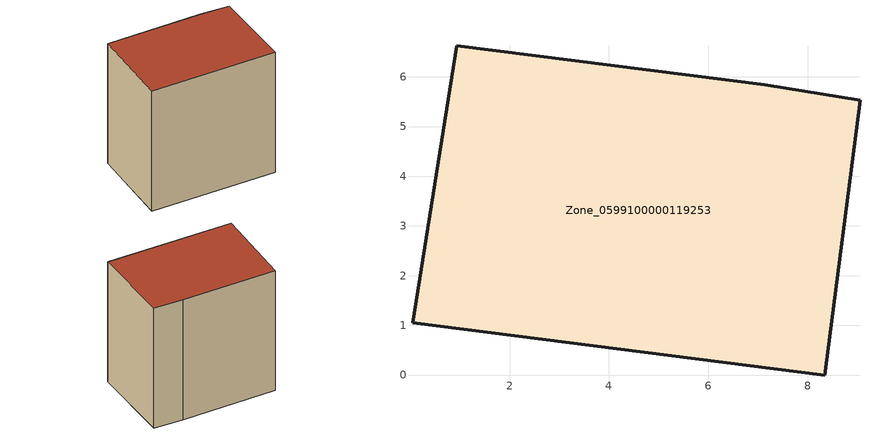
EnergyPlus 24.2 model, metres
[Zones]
Zone_0599100000119253
 floor ground (C_G): 9.05,5.53 8.34,0 0.05,1.05 0.94,6.62 7.14,5.84 z3.67
 wall outside (C_F): 0.94,6.62 0.05,1.05 8.34,0 9.05,5.53 7.14,5.84 0.94,6.62 z3.67:12.2
 roof outside (C_R): 8.34,0 9.05,5.53 7.14,5.84 0.94,6.62 0.05,1.05 z12.2
[BUILDING]
Pand.0599100000119253: North Axis=0; Terrain=City; Loads Convergence Tolerance Value=0.04; Temperature Convergence Tolerance Value=0.4; Solar Distribution=FullExterior; Maximum Number of Warmup Days=25; Minimum Number of Warmup Days=1
[Site:Location]
Rotterdam.The.Hague.AP_ZH_NLD Design_Conditions: Latitude=51.96; Longitude=4.45; Time Zone=1; Elevation=-4.5
[SITE:GROUNDTEMPERATURE:BUILDINGSURFACE]
18, 18, 18, 18, 18, 18, 18, 18, 18, 18, 18, 18
[MATERIAL] Thermal Absorptance=0.9; Solar Absorptance=0.7; Visible Absorptance=0.7
Name | Roughness | Thickness | Conductivity | Density | Specific Heat
G.TI.1975-1991 | MediumSmooth | 0.15 | 0.288461 | 540 | 1210
F.TI.1975-1991 | Rough | 0.3 | 0.230769 | 1920 | 840
R.TI.1975-1991 | MediumRough | 0.2 | 0.153846 | 1500 | 1000
[CONSTRUCTION]
C_G: G.TI.1975-1991
C_F: F.TI.1975-1991
C_R: R.TI.1975-1991
[ZONE]
Zone_0599100000119253: Type=1; Multiplier=1; Ceiling Height=Autocalculate; Volume=Autocalculate; Floor Area=autocalculate; Part of Total Floor Area=Yes
[ZONEINFILTRATION:DESIGNFLOWRATE]
Infil_Zone_0599100000119253: Zone or ZoneList or Space or SpaceList=Zone_0599100000119253; Schedule=AlwaysOn; Design Flow Rate Calculation Method=Flow/Area; Flow Rate per Floor Area=0.003; Constant Term Coefficient=1; Temperature Term Coefficient=0; Velocity Term Coefficient=0; Velocity Squared Term Coefficient=0
[HVACTEMPLATE:ZONE:IDEALLOADSAIRSYSTEM]
Zone_0599100000119253: Maximum Heating Supply Air Temperature=50; Minimum Cooling Supply Air Temperature=13; Maximum Heating Supply Air Humidity Ratio=0.0156; Minimum Cooling Supply Air Humidity Ratio=0.0077; Heating Limit=NoLimit; Cooling Limit=NoLimit; Dehumidification Control Type=ConstantSensibleHeatRatio; Cooling Sensible Heat Ratio=0.7; Dehumidification Setpoint=60; Humidification Control Type=None; Humidification Setpoint=30; Outdoor Air Method=None; Outdoor Air Flow Rate per Person=0.00944; Outdoor Air Flow Rate per Zone Floor Area=0; Outdoor Air Flow Rate per Zone=0; Demand Controlled Ventilation Type=None; Outdoor Air Economizer Type=NoEconomizer; Heat Recovery Type=None; Sensible Heat Recovery Effectiveness=0.7; Latent Heat Recovery Effectiveness=0.65
[ZONECONTROL:THERMOSTAT]
ThermostatControl_Zone_0599100000119253: Zone or ZoneList=Zone_0599100000119253; Control Type Schedule=DualSetpointControlType; Control 1=Thermostat_Zone_0599100000119253; Temperature Difference Between Cutout And Setpoint=0
[THERMOSTATSETPOINT:DUALSETPOINT]
Thermostat_Zone_0599100000119253: Heating Setpoint Temperature Schedule=HeatingSetpoint_Zone_0599100000119253; Cooling Setpoint Temperature Schedule=CoolingSetpoint_Zone_0599100000119253
[SCHEDULE:COMPACT]
HeatingSetpoint_Zone_0599100000119253: Through: 12/31, For: AllDays, Until: 24:00, 21
CoolingSetpoint_Zone_0599100000119253: Through: 12/31, For: AllDays, Until: 24:00, 24
DualSetpointControlType: Through: 12/31, For: AllDays, Until: 24:00, 4
AlwaysOn: Through: 12/31, For: AllDays, Until: 24:00, 1
